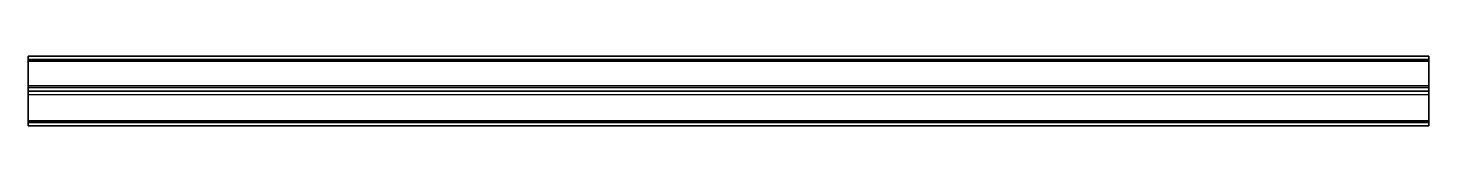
# Model space of a CAD drawing. Extents: x 0 to 400, y -19 to 1.
import ezdxf

# ---------------------------------------------------------------- set-up
doc = ezdxf.new("R2010")
doc.units = 0
doc.layers.add('ACESSORIO', color=1, linetype='CONTINUOUS')

msp = doc.modelspace()

# ---------------------------------------------------------------- linework, layer by layer
at = {"layer": 'ACESSORIO', "linetype": 'CONTINUOUS'}
msp.add_line((400, -0.5, 1), (400, -0.5, 1), dxfattribs=at)
at = {"layer": 'ACESSORIO'}
for points in [[(0, -8), (400, -8), (400, 1), (0, 1)], [(400, 1), (0, 1), (0, 1, 35), (400, 1, 35)], [(0, 1, 35), (400, 1, 35), (400, -19, 35), (0, -19, 35)], [(0, 0, -15), (0, 1, -15), (0, 1), (0, 0)], [(400, 1, -15), (400, 0, -15), (0, 0, -15), (0, 1, -15)], [(0, 1), (0, 1, -15), (400, 1, -15), (400, 1)], [(400, 0, -15), (400, 0), (0, 0), (0, 0, -15)], [(400, 1, -15), (400, 0, -15), (400, 0), (400, 1)], [(0, -17.5, 33.5), (400, -17.5, 33.5), (400, -0.5, 33.5), (0, -0.5, 33.5)], [(0, -10), (400, -10), (400, -18), (0, -18)], [(0, -19, 25), (400, -19, 25), (400, -17.5, 25), (0, -17.5, 25)], [(400, -17.5, 25), (0, -17.5, 25), (0, -17.5, 33.5), (400, -17.5, 33.5)], [(400, -18), (0, -18), (0, -18, -2), (400, -18, -2)], [(0, -18, -2), (400, -18, -2), (400, -19, -2), (0, -19, -2)], [(400, -19, -2), (0, -19, -2), (0, -19, 1), (400, -19, 1)], [(400, -19, 35), (0, -19, 35), (0, -19, 25), (400, -19, 25)]]:
    msp.add_3dface(points, dxfattribs=at)
for points, invisible_edges in [([(0, -19, 35), (0, -17.5, 33.5), (0, -0.5, 33.5), (0, 1, 35)], 5), ([(0, -0.5, 33.5), (0, 1, 35), (0, 1), (0, -0.5, 1)], 5), ([(400, -19, 35), (400, -17.5, 33.5), (400, -0.5, 33.5), (400, 1, 35)], 5), ([(400, -0.5, 33.5), (400, 1, 35), (400, 1), (400, -0.5, 1)], 5), ([(0, -17.5, 25), (0, -19, 25), (0, -19, 35), (0, -17.5, 33.5)], 4), ([(0, -19, 1), (0, -18), (0, -18, -2), (0, -19, -2)], 1), ([(400, -17.5, 25), (400, -19, 25), (400, -19, 35), (400, -17.5, 33.5)], 4), ([(400, -19, 1), (400, -18), (400, -18, -2), (400, -19, -2)], 1)]:
    msp.add_3dface(points, dxfattribs=dict(at, invisible_edges=invisible_edges))
at = {"layer": 'ACESSORIO', "linetype": 'CONTINUOUS'}
for points in [[(0, 1), (0, -18), (0, -18, 1), (0, 1, 1)], [(0, -0.5, 1), (0, -7.5, 1), (400, -7.5, 1), (400, -0.5, 1)], [(0, -0.5, 33.5), (0, -0.5, 1), (400, -0.5, 1), (400, -0.5, 33.5)], [(400, -0.5, 1), (400, -18, 1), (400, -18), (400, 0)], [(0, -7.5, 26.5), (0, -7.5, 1), (400, -7.5, 1), (400, -7.5, 26.5)], [(0, -7.5, 26.5), (0, -17.5, 26.5), (400, -17.5, 26.5), (400, -7.5, 26.5)], [(0, -7.5, 26.5), (0, -7.5, 1), (0, -9, 1), (0, -9, 25)], [(0, -9, 25), (0, -17.5, 25), (0, -17.5, 26.5), (0, -7.5, 26.5)], [(400, -9, 25), (400, -9, 1), (400, -7.5, 1), (400, -7.5, 26.5)], [(400, -7.5, 26.5), (400, -17.5, 26.5), (400, -17.5, 25), (400, -9, 25)], [(0, -9, 1), (0, -19, 1), (400, -19, 1), (400, -9, 1)], [(0, -9, 25), (0, -17.5, 25), (400, -17.5, 25), (400, -9, 25)], [(0, -9, 25), (0, -9, 1), (400, -9, 1), (400, -9, 25)], [(0, -9, 25), (0, -17.5, 25), (400, -17.5, 25), (400, -9, 25)], [(0, -18, 1), (0, -18, -2), (0, -19, -2), (0, -19, 1)], [(400, -19, -2), (400, -18, -2), (400, -18, 1), (400, -19, 1)]]:
    msp.add_3dface(points, dxfattribs=at)

doc.saveas('drawing.dxf')
